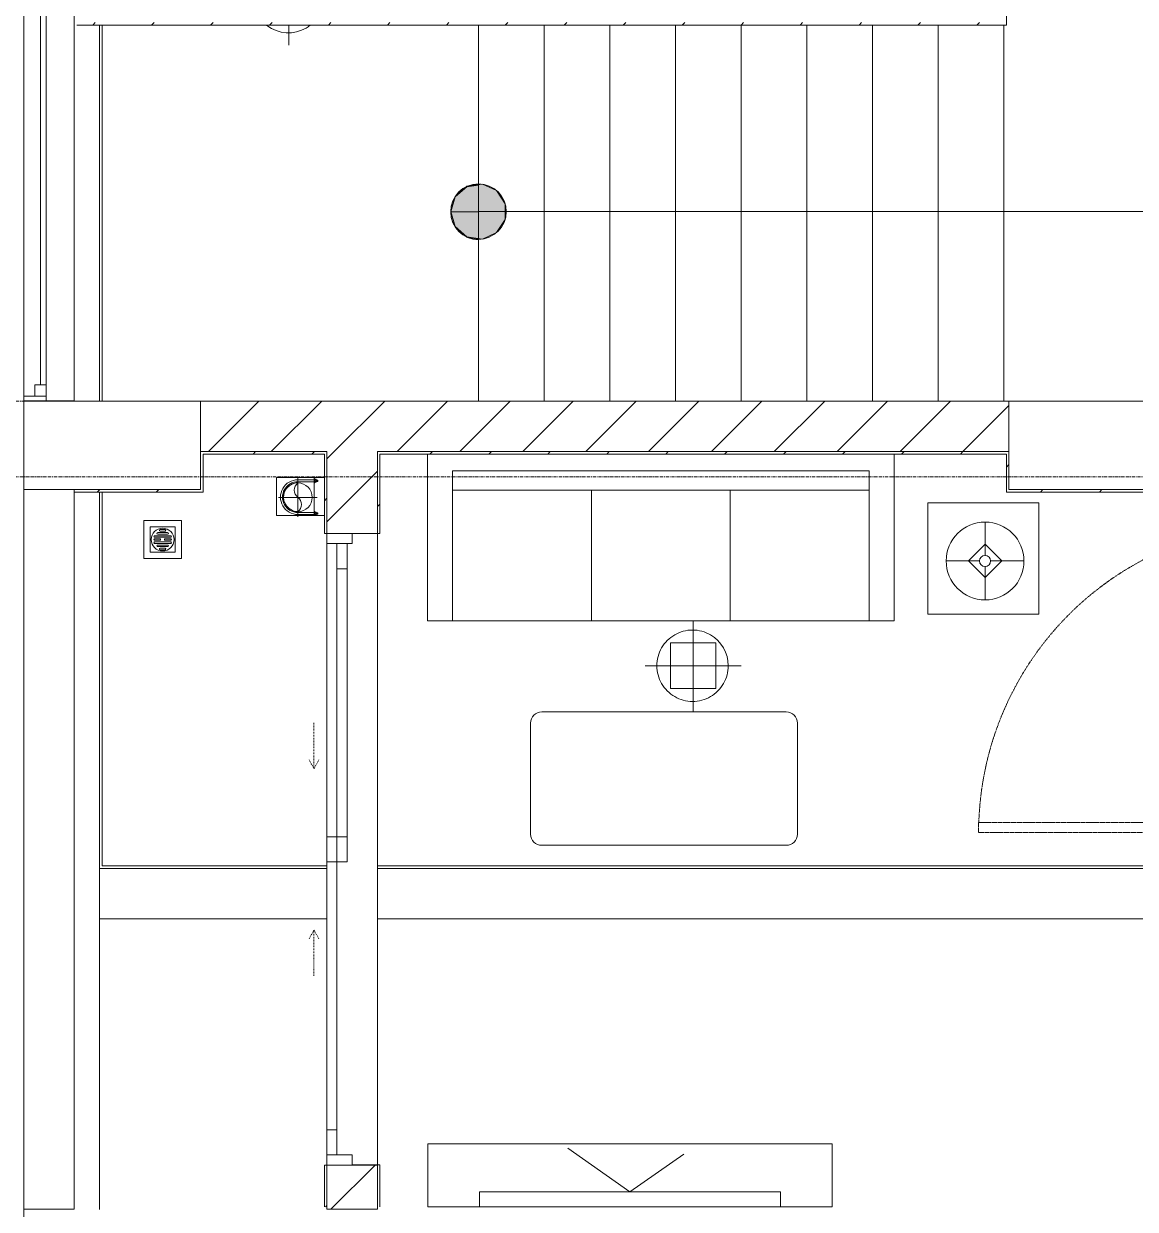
# Model space of a CAD drawing. Header units: millimetres. Extents: x 5357 to 201988, y -16345 to 109895.
# Drawn here: x 33653 to 38053, y 30637 to 35331 of the extents above; entities that cross this region are included whole.
import ezdxf

# ---------------------------------------------------------------- set-up
doc = ezdxf.new("R2010")
doc.units = ezdxf.units.MM
for name, pattern in [('Dash', [6, 3, -3]), ('Dash - Tight', [4.5, 3, -1.5]), ('Grid Line', [22.225, 12.7, -3.175, 3.175, -3.175]), ('IMPORT-CENTER _3_', [10.16, 6.35, -1.27, 1.27, -1.27])]:
    doc.linetypes.add(name, pattern=pattern)
for name, color, linetype, lineweight in [('0-1', 7, 'Continuous', 5), ('A-CLNG', 13, 'Continuous', 9), ('A-DETL-GENF-3', 92, 'Dash - Tight', 9), ('A-DETL-THIN', 151, 'Continuous', 9), ('A-DOOR', 31, 'Continuous', 9), ('A-DOOR-FRAM', 31, 'Continuous', 9), ('A-DOOR-HDLN', 31, 'Dash', 9), ('A-FLOR-1', 10, 'Continuous', 9), ('A-FLOR-2', 53, 'Continuous', 9), ('A-GLAZ', 151, 'Continuous', 9), ('A-WALL', 113, 'Continuous', 9), ('A-WALL-4', 113, 'Continuous', 18), ('A-WALL-PATT-2', 53, 'Continuous', 9), ('A-WALL-PATT-3', 111, 'Continuous', 9), ('E-LITE-EQPM', 33, 'Continuous', 9), ('G-IMPT', 8, 'Continuous', 9), ('G-IMPT-2', 8, 'IMPORT-CENTER _3_', 9), ('I-FURN', 30, 'Continuous', 9), ('I-FURN-1', 53, 'Continuous', 9), ('I-WALL-1', 9, 'Continuous', 18), ('I-WALL-3', 2, 'Continuous', 18), ('M-EQPM', 50, 'Continuous', 9), ('S-COLS-2', 9, 'Continuous', 18), ('S-GRID-1', 1, 'Grid Line', 9), ('S-STRS', 31, 'Continuous', 9), ('S-STRS-ANNO', 31, 'Continuous', 9)]:
    doc.layers.add(name, color=color, linetype=linetype, lineweight=lineweight)
pattern_1 = [(45, (0, 0), (-116.6726, 116.6726), [])]
pattern_2 = [(45, (0, 0), (-124.4508, 124.4508), [])]

# ---------------------------------------------------------------- blocks, each defined once
blk = doc.blocks.new('NCV_TKTC_KET CAU_rvt-1-TKCS_MB SÂN ĐƯỜNG NỘI BỘ')
at = {"layer": 'S-COLS-2'}
for p, q in [((33652.6, 33836.9), (33652.6, 33486.9)), ((34352.6, 33836.9), (33652.6, 33836.9)), ((34352.6, 33486.9), (34352.6, 33836.9)), ((37552.6, 33836.9), (37552.6, 33486.9)), ((38852.6, 33836.9), (37552.6, 33836.9)), ((33652.6, 33486.9), (34352.6, 33486.9)), ((37552.6, 33486.9), (38852.6, 33486.9))]:
    blk.add_line(p, q, dxfattribs=at)
blk = doc.blocks.new('LOBBY_SOFA_1 - LOBBY_SOFA_1-851489-TKCS_MB SÂN ĐƯỜNG NỘI BỘ')
at = {"layer": 'I-FURN'}
for p, q in [((-2172.3, 1064.5), (-2172.3, 1504.5)), ((-2128.3, 1548.5), (-1160.3, 1548.5)), ((-1116.3, 1504.5), (-1116.3, 1064.5)), ((-1160.3, 1020.5), (-2128.3, 1020.5)), ((-2556, 660), (-708, 660)), ((-2556, 0), (-2556, 660)), ((-2457, 66), (-2457, 660)), ((-1907, 143), (-1907, 660)), ((-1357, 143), (-1357, 660)), ((-807, 660), (-807, 66)), ((-708, 660), (-708, 0)), ((-2688.2, 633.5), (-3128.2, 633.5)), ((-3128.2, 633.5), (-3128.2, 193.5)), ((-2688.2, 193.5), (-2688.2, 633.5)), ((-2915.4, 445), (-2915.4, 577)), ((-2981.4, 423), (-2915.4, 489)), ((-2915.4, 489), (-2849.4, 423)), ((-2937.4, 423), (-3069.4, 423)), ((-2915.4, 357), (-2981.4, 423)), ((-2849.4, 423), (-2915.4, 357)), ((-2893.4, 423), (-2761.4, 423)), ((-2915.4, 269), (-2915.4, 401)), ((-3128.2, 193.5), (-2688.2, 193.5)), ((-807, 143), (-2457, 143)), ((-807, 66), (-2457, 66))]:
    blk.add_line(p, q, dxfattribs=at)
for radius in [154, 22]:
    blk.add_circle((-2915.4, 423), radius, dxfattribs=at)
for centre, start, end in [((-2128.3, 1504.5), 90, 180), ((-1160.3, 1504.5), 0, 90), ((-2128.3, 1064.5), 180, 270), ((-1160.3, 1064.5), 270, 0)]:
    blk.add_arc(centre, 44, start, end, dxfattribs=at)
at = {"layer": 'I-FURN-1'}
for p, q in [((-2172.3, 1064.5), (-2172.3, 1504.5)), ((-2128.3, 1548.5), (-1160.3, 1548.5)), ((-1116.3, 1504.5), (-1116.3, 1064.5)), ((-1160.3, 1020.5), (-2128.3, 1020.5)), ((-2556, 660), (-708, 660)), ((-2556, 0), (-2556, 660)), ((-708, 660), (-708, 0)), ((-3128.2, 633.5), (-2688.2, 633.5)), ((-3128.2, 193.5), (-3128.2, 633.5)), ((-2688.2, 633.5), (-2688.2, 193.5)), ((-2688.2, 193.5), (-3128.2, 193.5))]:
    blk.add_line(p, q, dxfattribs=at)
for centre, start, end in [((-2128.3, 1504.5), 90, 180), ((-1160.3, 1504.5), 0, 90), ((-2128.3, 1064.5), 180, 270), ((-1160.3, 1064.5), 270, 0)]:
    blk.add_arc(centre, 44, start, end, dxfattribs=at)
blk = doc.blocks.new('RES_BAN AN - RES_BAN AN-V148-TKCS_MB SÂN ĐƯỜNG NỘI BỘ')
at = {"layer": 'I-FURN-1'}
for p, q in [((0, 250), (1600, 250)), ((0, 0), (0, 250)), ((1600, 250), (1600, 0)), ((1600, 0), (0, 0))]:
    blk.add_line(p, q, dxfattribs=at)
blk = doc.blocks.new('KE TIVI-2 - KE TIVI-2-V149-TKCS_MB SÂN ĐƯỜNG NỘI BỘ')
at = {"layer": 'I-FURN-1'}
for p, q in [((0, 60), (-245.7, 232.1)), ((213, 209.1), (0, 60)), ((-595.6, 60), (595.6, 60)), ((-595.6, 0), (-595.6, 60)), ((595.6, 60), (595.6, 0)), ((595.6, 0), (-595.6, 0))]:
    blk.add_line(p, q, dxfattribs=at)
blk = doc.blocks.new('NCV_TKTC_TANG 1_rvt-1-TKCS_MB SÂN ĐƯỜNG NỘI BỘ')
at = {"layer": 'A-WALL-PATT-2'}
h = blk.add_hatch(dxfattribs=at)
h.set_pattern_fill('FP_2', color=256, style=0, pattern_type=2)
h.set_pattern_definition(pattern_1)
h.paths.add_polyline_path([(34842.6, 33626.9), (34842.6, 33636.9), (34352.6, 33636.9), (34352.6, 33626.9), (34819.2, 33626.9)])
h = blk.add_hatch(dxfattribs=at)
h.set_pattern_fill('FP_2', color=256, style=0, pattern_type=2)
h.set_pattern_definition(pattern_1)
h.paths.add_polyline_path([(34842.6, 30646.9), (34852.6, 30646.9), (34852.6, 30812.4), (34842.6, 30812.4), (34842.6, 30693.9)])
h.paths.add_polyline_path([(34842.6, 33312.4), (34852.6, 33313.1), (34852.6, 33636.9), (34842.6, 33636.9), (34842.6, 33313.1)])
h = blk.add_hatch(dxfattribs=at)
h.set_pattern_fill('FP_2', color=256, style=0, pattern_type=2)
h.set_pattern_definition(pattern_1)
h.paths.add_polyline_path([(37542.6, 33626.9), (37552.6, 33626.9), (37552.6, 33636.9), (35052.6, 33636.9), (35052.6, 33626.9), (37528, 33626.9)])
h = blk.add_hatch(dxfattribs=at)
h.set_pattern_fill('FP_2', color=256, style=0, pattern_type=2)
h.set_pattern_definition(pattern_1)
h.paths.add_polyline_path([(35062.6, 30646.9), (35062.6, 30813.1), (35052.6, 30812.4), (35052.6, 30646.9)])
h.paths.add_polyline_path([(35062.6, 33313.1), (35062.6, 33626.9), (35052.6, 33626.9), (35052.6, 33313.1)])
h = blk.add_hatch(dxfattribs=at)
h.set_pattern_fill('FP_2', color=256, style=0, pattern_type=2)
h.set_pattern_definition(pattern_1)
h.paths.add_polyline_path([(37550.8, 33476.9), (37552.6, 33476.9), (37552.6, 33626.9), (37542.6, 33626.9), (37542.6, 33476.9)])
h = blk.add_hatch(dxfattribs=at)
h.set_pattern_fill('FP_2', color=256, style=0, pattern_type=2)
h.set_pattern_definition(pattern_1)
h.paths.add_polyline_path([(33952.6, 33476.9), (34362.6, 33476.9), (34362.6, 33486.9), (33852.6, 33486.9), (33852.6, 33476.9)])
h = blk.add_hatch(dxfattribs=at)
h.set_pattern_fill('FP_2', color=256, style=0, pattern_type=2)
h.set_pattern_definition(pattern_1)
h.paths.add_polyline_path([(38852.6, 33476.9), (38862.6, 33477.4), (38862.6, 33486.9), (37552.6, 33486.9), (37554.3, 33476.9), (38851.3, 33476.9)])
at = {"layer": 'A-FLOR-1'}
for p, q in [((35052.6, 30813.1), (35052.6, 33312.4)), ((35052.6, 33312.4), (35052.6, 30813.1)), ((35052.6, 30637.5), (35052.6, 30646.9))]:
    blk.add_line(p, q, dxfattribs=at)
at = {"layer": 'A-FLOR-2'}
for p, q in [((35052.6, 33312.4), (35052.6, 30813.1)), ((35052.6, 30813.1), (35052.6, 33312.4)), ((34852.6, 33272.4), (34852.6, 32112.4)), ((34952.6, 30813.1), (35052.6, 30813.1))]:
    blk.add_line(p, q, dxfattribs=at)
at = {"layer": 'I-WALL-1'}
for p, q in [((34842.6, 33636.9), (34352.6, 33636.9)), ((34352.6, 33636.9), (34352.6, 33626.9)), ((34352.6, 33626.9), (34352.6, 33486.9)), ((34362.6, 33626.9), (34842.6, 33626.9)), ((34362.6, 33486.9), (34362.6, 33626.9)), ((34852.6, 33636.9), (34842.6, 33636.9)), ((34842.6, 33626.9), (34842.6, 33312.4)), ((34852.6, 33312.4), (34852.6, 33636.9)), ((37552.6, 33636.9), (35052.6, 33636.9)), ((35052.6, 33636.9), (35052.6, 33626.9)), ((35052.6, 33626.9), (35052.6, 33313.1)), ((35062.6, 33626.9), (37542.6, 33626.9)), ((35062.6, 33313.1), (35062.6, 33626.9)), ((37542.6, 33626.9), (37542.6, 33476.9)), ((37552.6, 33626.9), (37552.6, 33636.9)), ((37552.6, 33486.9), (37552.6, 33626.9)), ((34352.6, 33486.9), (33852.6, 33486.9)), ((33852.6, 33486.9), (33852.6, 33476.9)), ((33852.6, 33476.9), (34362.6, 33476.9)), ((34362.6, 33476.9), (34362.6, 33486.9)), ((37542.6, 33476.9), (37552.6, 33476.9)), ((38852.6, 33486.9), (37552.6, 33486.9)), ((37552.6, 33476.9), (38862.6, 33476.9)), ((34842.6, 33312.4), (34852.6, 33312.4)), ((35052.6, 33313.1), (35062.6, 33313.1)), ((34852.6, 30812.4), (34842.6, 30812.4)), ((34842.6, 30812.4), (34842.6, 30646.9)), ((34852.6, 30646.9), (34852.6, 30812.4)), ((35062.6, 30813.1), (35052.6, 30813.1)), ((35052.6, 30813.1), (35052.6, 30646.9)), ((35062.6, 30646.9), (35062.6, 30813.1))]:
    blk.add_line(p, q, dxfattribs=at)
at = {"layer": 'I-FURN-1', "rotation": 180}
blk.add_blockref('LOBBY_SOFA_1 - LOBBY_SOFA_1-851489-TKCS_MB SÂN ĐƯỜNG NỘI BỘ', (34542.6, 33626.9), dxfattribs=at)
at = {"layer": 'I-FURN-1'}
for name, p in [('RES_BAN AN - RES_BAN AN-V148-TKCS_MB SÂN ĐƯỜNG NỘI BỘ', (35252.2, 30646.9)), ('KE TIVI-2 - KE TIVI-2-V149-TKCS_MB SÂN ĐƯỜNG NỘI BỘ', (36052.2, 30646.9))]:
    blk.add_blockref(name, p, dxfattribs=at)
blk = doc.blocks.new('TKTC_XREF_251221_MB TANG 1 - TKTC_XREF_260130_MB TANG 1_dwg_THU NUOC - THU NUOC-444531-TKCS_MB TẦNG 1-4202120-TKCS_MB SÂN ĐƯỜNG NỘI BỘ')
at = {"layer": 'M-EQPM'}
for p, q in [((-23.3, 10.8), (40.9, 10.8)), ((40.9, 4.8), (-23.3, 4.8)), ((-11, 23.3), (28.5, 23.3)), ((28.5, 17.3), (-11, 17.3)), ((-1.1, 35.6), (18.5, 35.6)), ((18.5, 29.6), (-1.1, 29.6)), ((-23.3, -13.6), (40.9, -13.6)), ((40.9, -19.6), (-23.3, -19.6)), ((-11, -26.1), (28.5, -26.1)), ((28.5, -32.1), (-11, -32.1)), ((-1.1, -38.5), (18.5, -38.5)), ((18.5, -44.5), (-1.1, -44.5))]:
    blk.add_line(p, q, dxfattribs=at)
at = {"layer": 'M-EQPM', "flags": 128}
for points in [[(83.7, -79.4), (83.7, 70.6), (-66.3, 70.6), (-66.3, -79.4)], [(58.7, -54.4), (58.7, 45.6), (-41.3, 45.6), (-41.3, -54.4)]]:
    blk.add_lwpolyline(points, close=True, dxfattribs=at)
for points in [[(-23.3, -1.2), (0.7, -1.2), (0.7, -7.2), (-23.3, -7.2)], [(40.9, -7.2), (16.7, -7.2), (16.7, -1.2), (40.9, -1.2)]]:
    blk.add_lwpolyline(points, dxfattribs=at)
at = {"layer": 'M-EQPM'}
for centre, radius, start, end in [((8.7, -4.4), 45, 360, 180), ((8.7, -4.4), 45, 360, 180), ((-23.3, 7.8), 3, 90, 270), ((-11, 20.3), 3, 90, 270), ((-1.1, 32.6), 3, 90, 270), ((18.5, 32.6), 3, 270, 90), ((28.5, 20.3), 3, 270, 90), ((40.9, 7.8), 3, 270, 90), ((8.7, -4.4), 45, 180, 360), ((8.7, -4.4), 45, 180, 360), ((-23.3, -4.2), 3, 90, 270), ((-23.3, -16.6), 3, 90, 270), ((-11, -29.1), 3, 90, 270), ((-1.1, -41.5), 3, 90, 270), ((18.5, -41.5), 3, 270, 90), ((28.5, -29.1), 3, 270, 90), ((40.9, -4.2), 3, 270, 90), ((40.9, -16.6), 3, 270, 90)]:
    blk.add_arc(centre, radius, start, end, dxfattribs=at)
blk = doc.blocks.new('TKTC_XREF_251221_MB TANG 1 - TKTC_XREF_260130_MB TANG 1_dwg_CUM U_DN100-4202112-TKCS_MB SÂN ĐƯỜNG NỘI BỘ')
at = {"layer": 'G-IMPT'}
for p, q in [((-79.1, 66.6), (-79.1, 63.4)), ((-76.6, 66.6), (-76.6, 63.4)), ((-74.6, 66.6), (-74.6, 63.4)), ((-72.7, 69.3), (-72.7, 60.7)), ((-66.9, 67.9), (-71.7, 67.9)), ((-66.9, 62.1), (-71.7, 62.1)), ((-65, 69), (0, 69)), ((-79.1, -63.4), (-79.1, -66.6)), ((-76.6, -63.4), (-76.6, -66.6)), ((-74.6, -63.4), (-74.6, -66.6)), ((-72.7, -60.7), (-72.7, -69.3)), ((-66.9, -62.1), (-71.7, -62.1)), ((-66.9, -67.9), (-71.7, -67.9)), ((-65, -69), (0, -69))]:
    blk.add_line(p, q, dxfattribs=at)
at = {"layer": 'G-IMPT', "flags": 128}
for points in [[(-72.7, 67.6), (-78.1, 67.6), (-78.1, 62.4), (-72.7, 62.4)], [(-71.7, 59.2), (-66.9, 59.2), (-66.9, 70.8), (-71.7, 70.8)], [(-66.9, 70.8), (-66.9, 72.7), (-65, 72.7), (-65, 57.3), (-66.9, 57.3), (-66.9, 59.2)], [(-65, 61), (0, 61), (0, 57)], [(-72.7, -62.4), (-78.1, -62.4), (-78.1, -67.6), (-72.7, -67.6)], [(-71.7, -70.8), (-66.9, -70.8), (-66.9, -59.2), (-71.7, -59.2)], [(-66.9, -59.2), (-66.9, -57.3), (-65, -57.3), (-65, -72.7), (-66.9, -72.7), (-66.9, -70.8)], [(-65, -61), (0, -61), (0, -57)]]:
    blk.add_lwpolyline(points, dxfattribs=at)
at = {"layer": 'G-IMPT'}
for centre, radius, start, end in [((-78.1, 66.6), 0.96, 90, 180), ((-78.1, 63.4), 0.96, 180, 270), ((-71.1, 69.3), 1.56, 112.6199, 247.3801), ((-67.9, 65), 4.8, 143.1301, 216.8699), ((-71.1, 60.7), 1.56, 112.6199, 247.3801), ((0, 0), 69, 270, 90), ((0, 0), 61, 270, 90), ((0, 0), 57, 270, 90), ((-78.1, -63.4), 0.96, 90, 180), ((-78.1, -66.6), 0.96, 180, 270), ((-71.1, -60.7), 1.56, 112.6199, 247.3801), ((-67.9, -65), 4.8, 143.1301, 216.8699), ((-71.1, -69.3), 1.56, 112.6199, 247.3801)]:
    blk.add_arc(centre, radius, start, end, dxfattribs=at)
blk = doc.blocks.new('TKTC_XREF_251221_MB TANG 1 - TKTC_XREF_260130_MB TANG 1_dwg_$cc-V368-TKCS_MB SÂN ĐƯỜNG NỘI BỘ')
at = {"layer": 'G-IMPT'}
blk.add_circle((0, 0), 0.5, dxfattribs=at)
for centre, radius, start, end in [((0, 0), 0.5, 90, 270), ((0.188, 0.25), 0.313, 126.8699, 233.1301), ((-0.188, -0.25), 0.313, 306.8699, 53.1301)]:
    blk.add_arc(centre, radius, start, end, dxfattribs=at)
at = {"layer": 'G-IMPT-2'}
for p, q in [((0, -0.673), (0, 0.673)), ((-0.673, 0), (0.673, 0))]:
    blk.add_line(p, q, dxfattribs=at)
blk = doc.blocks.new('TKTC_XREF_251221_MB TANG 1 - TKTC_XREF_260130_MB TANG 1_dwg-4202109-TKCS_MB SÂN ĐƯỜNG NỘI BỘ')
at = {"layer": 'G-IMPT', "flags": 128}
blk.add_lwpolyline([(-168349, -367962.4), (-168498.7, -367962.4), (-168498.7, -367812), (-168349, -367812)], close=True, dxfattribs=at)
blk.add_lwpolyline([(-168309.1, -367811.9), (-168348.9, -367812.2), (-168348.9, -367962.6), (-168309.1, -367962.4)], dxfattribs=at)
for name, p, xscale, yscale, zscale, rotation in [('TKTC_XREF_251221_MB TANG 1 - TKTC_XREF_260130_MB TANG 1_dwg_$cc-V368-TKCS_MB SÂN ĐƯỜNG NỘI BỘ', (-168413.9, -367890.9), 113.7150000000073, 113.7150000000073, 113.7150000000073, 359.9990086636432), ('TKTC_XREF_251221_MB TANG 1 - TKTC_XREF_260130_MB TANG 1_dwg_CUM U_DN100-4202112-TKCS_MB SÂN ĐƯỜNG NỘI BỘ', (-168413.9, -367890), 0.9975000000000006, 0.9975000000000006, 0.9975000000000006, 180.000991338195)]:
    blk.add_blockref(name, p, dxfattribs=dict(xscale=xscale, yscale=yscale, zscale=zscale, rotation=rotation))
blk.add_blockref('TKTC_XREF_251221_MB TANG 1 - TKTC_XREF_260130_MB TANG 1_dwg_THU NUOC - THU NUOC-444531-TKCS_MB TẦNG 1-4202120-TKCS_MB SÂN ĐƯỜNG NỘI BỘ', (-168957.9, -368053.7))
blk = doc.blocks.new('TKTC_XREF_251221_MB TANG 1 - TKTC_XREF_251221_MB TANG 1-2038492-TKCS_MB SÂN ĐƯỜNG NỘI BỘ')
blk.add_blockref('TKTC_XREF_251221_MB TANG 1 - TKTC_XREF_260130_MB TANG 1_dwg-4202109-TKCS_MB SÂN ĐƯỜNG NỘI BỘ', (169499.1, 384109.7))
blk = doc.blocks.new('FD_01 - FD_01-1200x2200mm-V972-TKCS_MB SÂN ĐƯỜNG NỘI BỘ')
at = {"layer": 'A-DETL-GENF-3'}
for p, q in [((570, -100), (570, -1320)), ((610, -1320), (610, -100)), ((570, -1320), (610, -1320))]:
    blk.add_line(p, q, dxfattribs=at)
for start, end in [(180, 199.5825), (199.5825, 209.3737), (209.3737, 219.1649), (219.1649, 228.9562), (228.9562, 238.7474), (238.7474, 248.5386), (248.5386, 258.3299), (258.3299, 268.1211)]:
    blk.add_arc((610, -100), 1220, start, end, dxfattribs=at)
blk = doc.blocks.new('DEG_02-DEG_03 - DEG_02-2500x2400mm-CỬA ĐI 02 CÁNH TRƯỢT-V13-TKCS_MB SÂN ĐƯỜNG NỘI BỘ')
at = {"layer": 'A-DOOR'}
for p, q in [((-1110, 100), (-1210, 100)), ((-1210, 100), (-1210, 60)), ((-1110, 60), (-1110, 100)), ((-1110, 100), (-50, 100)), ((50, 100), (-50, 100)), ((-50, 100), (-50, 60)), ((50, 60), (50, 100)), ((-1210, 60), (-1110, 60)), ((-50, 60), (-1110, 60)), ((50, 60), (-50, 60)), ((-50, 60), (-50, 20)), ((-50, 60), (50, 60)), ((50, 20), (50, 60)), ((50, 60), (1110, 60)), ((1210, 60), (1110, 60)), ((1110, 60), (1110, 20)), ((1210, 20), (1210, 60)), ((-50, 20), (50, 20)), ((1110, 20), (50, 20)), ((1110, 20), (1210, 20))]:
    blk.add_line(p, q, dxfattribs=at)
at = {"layer": 'A-DOOR-FRAM'}
for p, q in [((-1210, 100), (-1250, 100)), ((-1250, 100), (-1250, 0)), ((-1210, 0), (-1210, 100)), ((1250, 100), (1210, 100)), ((1210, 100), (1210, 0)), ((1250, 0), (1250, 100)), ((-1250, 0), (-1210, 0)), ((1210, 0), (1250, 0))]:
    blk.add_line(p, q, dxfattribs=at)
at = {"layer": 'A-DOOR-HDLN'}
for p, q in [((-500.4, 151.1), (-320.4, 151.1)), ((-320.4, 151.1), (-355, 171.1)), ((-320.4, 151.1), (-355, 131.1)), ((320.4, 151.1), (355, 171.1)), ((320.4, 151.1), (355, 131.1)), ((500.4, 151.1), (320.4, 151.1))]:
    blk.add_line(p, q, dxfattribs=at)
blk = doc.blocks.new('1_FAMILY RVT - W01-WxH 1000x3200-3541590-TKCS_MB SÂN ĐƯỜNG NỘI BỘ')
at = {"layer": 'A-GLAZ'}
for p, q in [((-1600, 103.8), (1600, 103.8)), ((-1600, -96.2), (-1600, 103.8)), ((1600, 103.8), (1600, -96.2)), ((-1600, -7.3), (-1581, -7.3)), ((-1581, -7.3), (-22.2, -7.3)), ((-1581, -96.2), (-1581, -7.3)), ((-22.2, -7.3), (22.2, -7.3)), ((-22.2, -7.3), (-22.2, -96.2)), ((22.2, -7.3), (1536.5, -7.3)), ((22.2, -96.2), (22.2, -7.3)), ((22.2, -29.5), (1536.5, -29.5)), ((1536.5, -7.3), (1600, -7.3)), ((1536.5, -51.7), (1536.5, -7.3)), ((1580.9, -96.2), (1580.9, -7.3)), ((-1536.5, -51.7), (-1581, -51.7)), ((-1536.5, -96.2), (-1536.5, -51.7)), ((-1536.5, -74), (-22.2, -74)), ((22.2, -51.7), (-22.2, -51.7)), ((1580.9, -51.7), (1536.5, -51.7)), ((1599.9, -96.2), (-1599.6, -96.2)), ((-1599.6, -96.2), (-1536.5, -96.2)), ((-1536.5, -96.2), (-22.2, -96.2)), ((-22.2, -96.2), (22.2, -96.2)), ((22.2, -96.2), (1580.9, -96.2)), ((1580.9, -96.2), (1599.9, -96.2)), ((698.4, -172.4), (749.2, -147)), ((698.4, -172.4), (749.2, -197.8)), ((698.4, -172.4), (901.6, -172.4))]:
    blk.add_line(p, q, dxfattribs=at)
blk = doc.blocks.new('LIC_03 - LIC_03-ĐÈN LED ỐP TRẦN CHỐNG BỤI_ 1x24w_ ÁNH SÁNG TRẮNG 6000k-V1029-TKCS_MB SÂN ĐƯỜNG NỘI BỘ')
at = {"layer": 'E-LITE-EQPM'}
for p, q in [((0, 110.5), (0, 190)), ((0, -190), (0, -109.5))]:
    blk.add_line(p, q, dxfattribs=at)
for start, end in [(60, 126.9178), (53.0822, 60), (232.4585, 307.5415)]:
    blk.add_arc((-2.5, 0), 141.4, start, end, dxfattribs=at)
blk = doc.blocks.new('LIC_03 - LIC_03-ĐÈN LED ỐP TRẦN CHỐNG BỤI_ 1x24w_ ÁNH SÁNG TRẮNG 6000k-V1030-TKCS_MB SÂN ĐƯỜNG NỘI BỘ')
at = {"layer": 'E-LITE-EQPM'}
for p, q in [((0, 182.8), (0, -177.7)), ((-90, 90), (-90, -90)), ((90, 90), (-90, 90)), ((90, -90), (90, 90)), ((-190, 0), (190, 0)), ((-90, -90), (90, -90))]:
    blk.add_line(p, q, dxfattribs=at)
for start, end in [(90, 120), (60, 90), (120, 150), (30, 60), (150, 180), (0, 30), (180, 210), (300, 0), (210, 240), (240, 270), (270, 300)]:
    blk.add_arc((-2.5, 0), 141.4, start, end, dxfattribs=at)

msp = doc.modelspace()

# ---------------------------------------------------------------- hatches: boundary and pattern name
at = {"layer": 'A-WALL-PATT-3'}
h = msp.add_hatch(dxfattribs=at)
h.set_pattern_fill('FP_2', color=256, style=0, pattern_type=2)
h.set_pattern_definition(pattern_1)
h.paths.add_polyline_path([(37542.6, 35325.6), (37542.6, 35535.6), (37532.6, 35535.6), (37532.6, 35325.6)])
h = msp.add_hatch(dxfattribs=at)
h.set_pattern_fill('FP_2', color=256, style=0, pattern_type=2)
h.set_pattern_definition(pattern_1)
h.paths.add_polyline_path([(35452.6, 35325.6), (37532.6, 35325.6), (37532.6, 35335.6), (33852.6, 35335.6), (33852.6, 35325.6), (34407.7, 35325.6)])
h = msp.add_hatch(dxfattribs=at)
h.set_pattern_fill('FP_1', color=256, style=0, pattern_type=2)
h.set_pattern_definition(pattern_2)
h.paths.add_polyline_path([(37552.6, 33636.9), (37552.6, 33836.9), (34352.6, 33835.3), (34352.6, 33636.9), (37552.6, 33636.9)])
h = msp.add_hatch(dxfattribs=at)
h.set_pattern_fill('FP_1', color=256, style=0, pattern_type=2)
h.set_pattern_definition(pattern_2)
h.paths.add_polyline_path([(35052.6, 30637.5), (35052.6, 30812.4), (34852.6, 30812.4), (34852.6, 30637.5)])
h.paths.add_polyline_path([(35052.6, 33312.4), (35052.6, 33636.9), (34852.6, 33636.9), (34852.6, 33312.4), (35012.9, 33312.4)])
at = {"layer": 'S-STRS-ANNO'}
h = msp.add_hatch(color=256, dxfattribs=at)
edge = h.paths.add_edge_path()
edge.add_arc((35452.6, 34586.9), 110, 0, 360)
h = msp.add_hatch(color=256, dxfattribs=at)
edge = h.paths.add_edge_path()
edge.add_arc((35452.6, 34585.6), 110, 90.1691, 180)
edge.add_line((35342.6, 34585.6), (35452.6, 34585.6))
edge.add_line((35452.6, 34585.6), (35452.2, 34695.6))
for points in [[(35468.2, 34478.1), (35524.6, 34503.8), (35558.1, 34555.9), (35558.1, 34617.9), (35524.6, 34670.1), (35468.2, 34695.8), (35406.9, 34687), (35360, 34646.4), (35342.6, 34586.9), (35360, 34527.5), (35406.9, 34486.9)], [(35452.6, 34479), (35452.6, 34692.2), (35406.9, 34685.6), (35360, 34645.1), (35342.6, 34585.6), (35360, 34526.1), (35406.9, 34485.5)]]:
    msp.add_hatch(color=256, dxfattribs=at).paths.add_polyline_path(points)
h = msp.add_hatch(color=256, dxfattribs=at)
edge = h.paths.add_edge_path()
edge.add_arc((35452.6, 34585.6), 110, 180, 269.8309)
edge.add_line((35452.2, 34475.6), (35452.6, 34585.6))
edge.add_line((35452.6, 34585.6), (35342.6, 34585.6))

# ---------------------------------------------------------------- linework, layer by layer
at = {"layer": 'A-CLNG'}
msp.add_line((33952.6, 31786.9), (33952.6, 30636.9), dxfattribs=at)
at = {"layer": 'A-DETL-THIN'}
msp.add_line((33652.6, 78236.9), (33652.6, 17235.3), dxfattribs=at)
at = {"layer": 'A-WALL'}
for p, q in [((33952.6, 33836.9), (33952.6, 35325.8)), ((33962.6, 35325.9), (33962.6, 33836.9)), ((33852.6, 33476.9), (33852.6, 30637.5)), ((33852.6, 33476.9), (33852.6, 30637.5)), ((33952.6, 31786.9), (33952.6, 33476.9)), ((33962.6, 33476.9), (33962.6, 31996.9)), ((35052.6, 33312.4), (35052.6, 30813.1)), ((34852.6, 32112.4), (34852.6, 33272.4)), ((33952.6, 31986.9), (34852.6, 31986.9)), ((33962.6, 31996.9), (34852.6, 31996.9)), ((35052.6, 31996.9), (38652.6, 31996.9)), ((35052.6, 31986.9), (38652.6, 31986.9)), ((34852.6, 31786.9), (33952.6, 31786.9)), ((38852.6, 31786.9), (35052.6, 31786.9)), ((33652.6, 30637.5), (33852.6, 30637.5))]:
    msp.add_line(p, q, dxfattribs=at)
at = {"layer": 'A-WALL-4'}
for p, q in [((37552.6, 33836.9), (34352.6, 33836.9)), ((34352.6, 33836.9), (34352.6, 33636.9)), ((37552.6, 33636.9), (37552.6, 33836.9)), ((34352.6, 33636.9), (34852.6, 33636.9)), ((34852.6, 33636.9), (34852.6, 33312.4)), ((35052.6, 33636.9), (37552.6, 33636.9)), ((35052.6, 33312.4), (35052.6, 33636.9)), ((34952.6, 33312.4), (35052.6, 33312.4)), ((34852.6, 30812.4), (34852.6, 30637.5)), ((35052.6, 30812.4), (34952.6, 30812.4)), ((35052.6, 30637.5), (35052.6, 30812.4)), ((34852.6, 30637.5), (35052.6, 30637.5))]:
    msp.add_line(p, q, dxfattribs=at)
at = {"layer": 'I-WALL-3'}
for p, q in [((37542.6, 35325.6), (37542.6, 35545.6)), ((33862.6, 35325.6), (37542.6, 35325.6))]:
    msp.add_line(p, q, dxfattribs=at)
at = {"layer": 'S-GRID-1'}
for p, q in [((128757.8, 33836.9), (32145.8, 33836.9)), ((131551.8, 33536.9), (29351.8, 33536.9))]:
    msp.add_line(p, q, dxfattribs=at)
at = {"layer": 'S-STRS'}
for p, q in [((35452.6, 35325.6), (35452.6, 33836.9)), ((35452.6, 35325.6), (35452.6, 33836.9)), ((35712.6, 35325.6), (35712.6, 33836.9)), ((35972.6, 35325.6), (35972.6, 33836.9)), ((36232.6, 35325.6), (36232.6, 33836.9)), ((36492.6, 35325.6), (36492.6, 33836.9)), ((36752.6, 35325.6), (36752.6, 33836.9)), ((37012.6, 35325.6), (37012.6, 33836.9)), ((37272.6, 35325.6), (37272.6, 33836.9)), ((37532.6, 35325.6), (37532.6, 33836.9))]:
    msp.add_line(p, q, dxfattribs=at)
at = {"layer": 'S-STRS-ANNO'}
for p, q in [((35406.9, 34687), (35360, 34646.4)), ((35406.9, 34685.6), (35360, 34645.1)), ((35468.2, 34695.8), (35406.9, 34687)), ((35452.6, 34692.2), (35406.9, 34685.6)), ((35452.6, 34585.6), (35452.2, 34695.6)), ((35452.6, 34479), (35452.6, 34692.2)), ((35524.6, 34670.1), (35468.2, 34695.8)), ((35360, 34646.4), (35342.6, 34586.9)), ((35360, 34645.1), (35342.6, 34585.6)), ((35558.1, 34617.9), (35524.6, 34670.1)), ((35558.1, 34555.9), (35558.1, 34617.9)), ((35342.6, 34586.9), (35360, 34527.5)), ((35342.6, 34585.6), (35360, 34526.1)), ((35452.6, 34585.6), (35342.6, 34585.6)), ((35342.6, 34585.6), (35452.6, 34585.6)), ((35452.2, 34475.6), (35452.6, 34585.6)), ((35452.6, 34586.9), (35712.6, 34586.9)), ((35524.6, 34503.8), (35558.1, 34555.9)), ((35712.6, 34586.9), (35972.6, 34586.9)), ((35972.6, 34586.9), (36232.6, 34586.9)), ((36232.6, 34586.9), (36492.6, 34586.9)), ((36492.6, 34586.9), (36752.6, 34586.9)), ((36752.6, 34586.9), (37012.6, 34586.9)), ((37012.6, 34586.9), (37272.6, 34586.9)), ((37272.6, 34586.9), (37532.6, 34586.9)), ((37532.6, 34586.9), (38267.6, 34586.9)), ((35360, 34527.5), (35406.9, 34486.9)), ((35360, 34526.1), (35406.9, 34485.5)), ((35468.2, 34478.1), (35524.6, 34503.8)), ((35406.9, 34486.9), (35468.2, 34478.1)), ((35406.9, 34485.5), (35452.6, 34479))]:
    msp.add_line(p, q, dxfattribs=at)
msp.add_circle((35452.6, 34586.9), 110, dxfattribs=at)
for start, end in [(90.1691, 180), (180, 269.8309)]:
    msp.add_arc((35452.6, 34585.6), 110, start, end, dxfattribs=at)

# ---------------------------------------------------------------- block references
at = {"layer": '0-1'}
for name in ['NCV_TKTC_KET CAU_rvt-1-TKCS_MB SÂN ĐƯỜNG NỘI BỘ', 'NCV_TKTC_TANG 1_rvt-1-TKCS_MB SÂN ĐƯỜNG NỘI BỘ']:
    msp.add_blockref(name, (0, 0), dxfattribs=at)
at = {"layer": 'A-DOOR'}
for name, p, rotation in [('FD_01 - FD_01-1200x2200mm-V972-TKCS_MB SÂN ĐƯỜNG NỘI BỘ', (38752.6, 32739.2), 269.9999999999998), ('DEG_02-DEG_03 - DEG_02-2500x2400mm-CỬA ĐI 02 CÁNH TRƯỢT-V13-TKCS_MB SÂN ĐƯỜNG NỘI BỘ', (34952.6, 32062.4), 89.9999999999999)]:
    msp.add_blockref(name, p, dxfattribs=dict(at, rotation=rotation))
at = {"layer": 'A-GLAZ', "rotation": 270}
msp.add_blockref('1_FAMILY RVT - W01-WxH 1000x3200-3541590-TKCS_MB SÂN ĐƯỜNG NỘI BỘ', (33748.8, 35437.4), dxfattribs=at)
at = {"layer": 'E-LITE-EQPM', "extrusion": (0, 0, -1), "rotation": 180}
for name, p in [('LIC_03 - LIC_03-ĐÈN LED ỐP TRẦN CHỐNG BỤI_ 1x24w_ ÁNH SÁNG TRẮNG 6000k-V1029-TKCS_MB SÂN ĐƯỜNG NỘI BỘ', (-34702.6, 35436.1)), ('LIC_03 - LIC_03-ĐÈN LED ỐP TRẦN CHỐNG BỤI_ 1x24w_ ÁNH SÁNG TRẮNG 6000k-V1030-TKCS_MB SÂN ĐƯỜNG NỘI BỘ', (-36302.6, 32789.2))]:
    msp.add_blockref(name, p, dxfattribs=at)
at = {"layer": 'M-EQPM'}
msp.add_blockref('TKTC_XREF_251221_MB TANG 1 - TKTC_XREF_251221_MB TANG 1-2038492-TKCS_MB SÂN ĐƯỜNG NỘI BỘ', (33652.6, 17236.9), dxfattribs=at)

doc.saveas('drawing.dxf')
